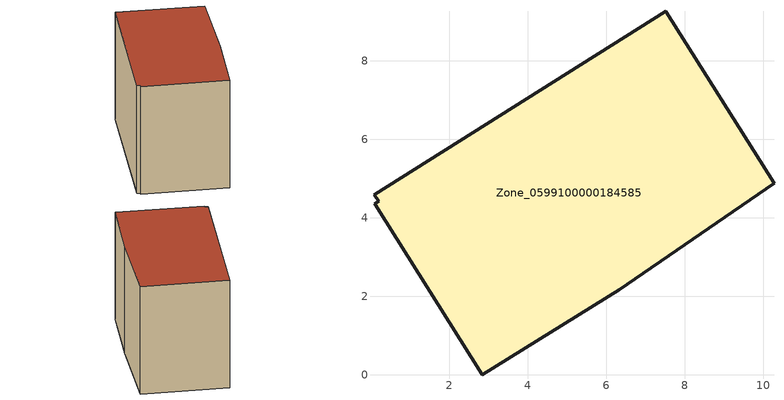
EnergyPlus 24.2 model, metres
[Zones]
Zone_0599100000184585
 floor ground (C_G): 6.33,2.17 2.85,0 0.11,4.36 0.2,4.42 0.1,4.59 7.52,9.27 10.28,4.88 z0
 wall outside (C_F): 2.85,0 6.33,2.17 10.28,4.88 7.52,9.27 0.1,4.59 0.2,4.42 0.11,4.36 2.85,0 z0:7.02
 roof outside (C_R): 0.2,4.42 0.11,4.36 2.85,0 6.33,2.17 10.28,4.88 7.52,9.27 0.1,4.59 z7.02
[BUILDING]
Pand.0599100000184585: North Axis=0; Terrain=City; Loads Convergence Tolerance Value=0.04; Temperature Convergence Tolerance Value=0.4; Solar Distribution=FullExterior; Maximum Number of Warmup Days=25; Minimum Number of Warmup Days=1
[Site:Location]
Rotterdam.The.Hague.AP_ZH_NLD Design_Conditions: Latitude=51.96; Longitude=4.45; Time Zone=1; Elevation=-4.5
[SITE:GROUNDTEMPERATURE:BUILDINGSURFACE]
18, 18, 18, 18, 18, 18, 18, 18, 18, 18, 18, 18
[MATERIAL] Thermal Absorptance=0.9; Solar Absorptance=0.7; Visible Absorptance=0.7
Name | Roughness | Thickness | Conductivity | Density | Specific Heat
G.TC.1946 | MediumSmooth | 0.15 | 1 | 540 | 1210
F.TC.1946 | Rough | 0.3 | 0.857143 | 1920 | 840
R.TC.1946 | MediumRough | 0.2 | 0.909091 | 1500 | 1000
[CONSTRUCTION]
C_G: G.TC.1946
C_F: F.TC.1946
C_R: R.TC.1946
[ZONE]
Zone_0599100000184585: Type=1; Multiplier=1; Ceiling Height=Autocalculate; Volume=Autocalculate; Floor Area=autocalculate; Part of Total Floor Area=Yes
[ZONEINFILTRATION:DESIGNFLOWRATE]
Infil_Zone_0599100000184585: Zone or ZoneList or Space or SpaceList=Zone_0599100000184585; Schedule=AlwaysOn; Design Flow Rate Calculation Method=Flow/Area; Flow Rate per Floor Area=0.003; Constant Term Coefficient=1; Temperature Term Coefficient=0; Velocity Term Coefficient=0; Velocity Squared Term Coefficient=0
[HVACTEMPLATE:ZONE:IDEALLOADSAIRSYSTEM]
Zone_0599100000184585: Maximum Heating Supply Air Temperature=50; Minimum Cooling Supply Air Temperature=13; Maximum Heating Supply Air Humidity Ratio=0.0156; Minimum Cooling Supply Air Humidity Ratio=0.0077; Heating Limit=NoLimit; Cooling Limit=NoLimit; Dehumidification Control Type=ConstantSensibleHeatRatio; Cooling Sensible Heat Ratio=0.7; Dehumidification Setpoint=60; Humidification Control Type=None; Humidification Setpoint=30; Outdoor Air Method=None; Outdoor Air Flow Rate per Person=0.00944; Outdoor Air Flow Rate per Zone Floor Area=0; Outdoor Air Flow Rate per Zone=0; Demand Controlled Ventilation Type=None; Outdoor Air Economizer Type=NoEconomizer; Heat Recovery Type=None; Sensible Heat Recovery Effectiveness=0.7; Latent Heat Recovery Effectiveness=0.65
[ZONECONTROL:THERMOSTAT]
ThermostatControl_Zone_0599100000184585: Zone or ZoneList=Zone_0599100000184585; Control Type Schedule=DualSetpointControlType; Control 1=Thermostat_Zone_0599100000184585; Temperature Difference Between Cutout And Setpoint=0
[THERMOSTATSETPOINT:DUALSETPOINT]
Thermostat_Zone_0599100000184585: Heating Setpoint Temperature Schedule=HeatingSetpoint_Zone_0599100000184585; Cooling Setpoint Temperature Schedule=CoolingSetpoint_Zone_0599100000184585
[SCHEDULE:COMPACT]
HeatingSetpoint_Zone_0599100000184585: Through: 12/31, For: AllDays, Until: 24:00, 21
CoolingSetpoint_Zone_0599100000184585: Through: 12/31, For: AllDays, Until: 24:00, 24
DualSetpointControlType: Through: 12/31, For: AllDays, Until: 24:00, 4
AlwaysOn: Through: 12/31, For: AllDays, Until: 24:00, 1
